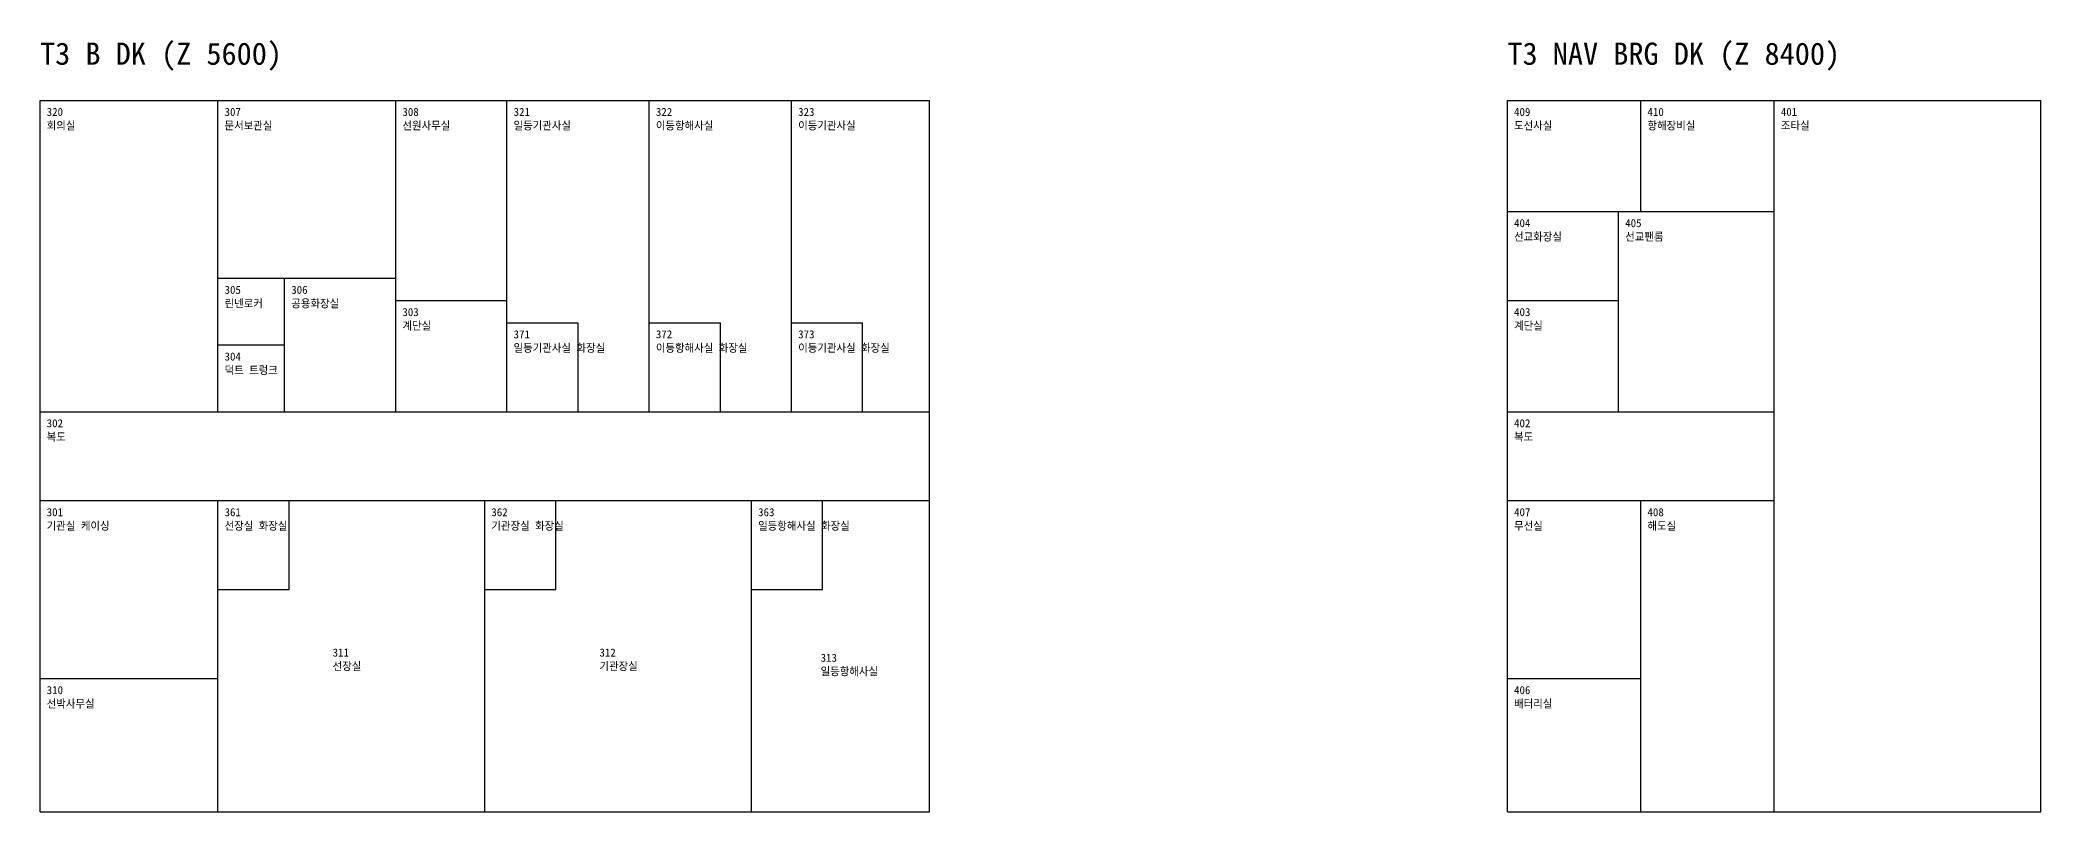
# Model space of a CAD drawing. Header units: millimetres. Extents: x 0 to 95000, y 0 to 17356.
# Drawn here: x 50000 to 95000, y 0 to 17356 of the extents above; entities that cross this region are included whole.
import ezdxf

# ---------------------------------------------------------------- set-up
doc = ezdxf.new("R2010")
doc.units = ezdxf.units.MM
for name, color, linetype in [('DECK_OUTLINE', 7, 'CONTINUOUS'), ('ROOM', 3, 'CONTINUOUS'), ('ROOM_NAME', 5, 'CONTINUOUS'), ('ROOM_NO', 1, 'CONTINUOUS'), ('TITLE', 2, 'CONTINUOUS')]:
    doc.layers.add(name, color=color, linetype=linetype)

msp = doc.modelspace()

# ---------------------------------------------------------------- linework, layer by layer
at = {"layer": 'DECK_OUTLINE'}
for p, q in [((50000, 16000), (70000, 16000)), ((50000, 0), (50000, 16000)), ((70000, 0), (70000, 16000)), ((83000, 16000), (95000, 16000)), ((83000, 0), (83000, 16000)), ((95000, 0), (95000, 16000)), ((50000, 0), (70000, 0)), ((83000, 0), (95000, 0))]:
    msp.add_line(p, q, dxfattribs=at)
at = {"layer": 'ROOM'}
for p, q in [((54000, 9000), (54000, 16000)), ((58000, 9000), (58000, 16000)), ((60500, 9000), (60500, 16000)), ((63700, 9000), (63700, 16000)), ((66900, 9000), (66900, 16000)), ((86000, 13500), (86000, 16000)), ((89000, 0), (89000, 16000)), ((83000, 13500), (89000, 13500)), ((85500, 9000), (85500, 13500)), ((54000, 12000), (58000, 12000)), ((55500, 9000), (55500, 12000)), ((58000, 11500), (60500, 11500)), ((83000, 11500), (85500, 11500)), ((60500, 11000), (62100, 11000)), ((62100, 9000), (62100, 11000)), ((63700, 11000), (65300, 11000)), ((65300, 9000), (65300, 11000)), ((66900, 11000), (68500, 11000)), ((68500, 9000), (68500, 11000)), ((54000, 10500), (55500, 10500)), ((50000, 9000), (70000, 9000)), ((83000, 9000), (89000, 9000)), ((50000, 7000), (70000, 7000)), ((54000, 0), (54000, 7000)), ((55600, 5000), (55600, 7000)), ((60000, 0), (60000, 7000)), ((61600, 5000), (61600, 7000)), ((66000, 0), (66000, 7000)), ((67600, 5000), (67600, 7000)), ((83000, 7000), (89000, 7000)), ((86000, 0), (86000, 7000)), ((54000, 5000), (55600, 5000)), ((60000, 5000), (61600, 5000)), ((66000, 5000), (67600, 5000)), ((50000, 3000), (54000, 3000)), ((83000, 3000), (86000, 3000))]:
    msp.add_line(p, q, dxfattribs=at)

# ---------------------------------------------------------------- texts
at = {"layer": 'ROOM_NAME'}
for s, p in [('회의실', (50150, 15344)), ('문서보관실', (54150, 15344)), ('선원사무실', (58150, 15344)), ('일등기관사실', (60650, 15344)), ('이등항해사실', (63850, 15344)), ('이등기관사실', (67050, 15344)), ('도선사실', (83150, 15344)), ('항해장비실', (86150, 15344)), ('조타실', (89150, 15344)), ('선교화장실', (83150, 12844)), ('선교팬룸', (85650, 12844)), ('린넨로커', (54150, 11344)), ('공용화장실', (55650, 11344)), ('계단실', (58150, 10844)), ('계단실', (83150, 10844)), ('일등기관사실 화장실', (60650, 10344)), ('이등항해사실 화장실', (63850, 10344)), ('이등기관사실 화장실', (67050, 10344)), ('덕트 트렁크', (54150, 9844)), ('복도', (50150, 8344)), ('복도', (83150, 8344)), ('기관실 케이싱', (50150, 6344)), ('선장실 화장실', (54150, 6344)), ('기관장실 화장실', (60150, 6344)), ('일등항해사실 화장실', (66150, 6344)), ('무선실', (83150, 6344)), ('해도실', (86150, 6344)), ('선장실', (56581, 3188)), ('기관장실', (62581, 3188)), ('일등항해사실', (67555, 3071)), ('선박사무실', (50150, 2344)), ('배터리실', (83150, 2344))]:
    msp.add_text(s, height=180, dxfattribs=at).set_placement(p)
at = {"layer": 'ROOM_NO'}
for s, p in [('320', (50150, 15650)), ('307', (54150, 15650)), ('308', (58150, 15650)), ('321', (60650, 15650)), ('322', (63850, 15650)), ('323', (67050, 15650)), ('409', (83150, 15650)), ('410', (86150, 15650)), ('401', (89150, 15650)), ('404', (83150, 13150)), ('405', (85650, 13150)), ('305', (54150, 11650)), ('306', (55650, 11650)), ('303', (58150, 11150)), ('403', (83150, 11150)), ('371', (60650, 10650)), ('372', (63850, 10650)), ('373', (67050, 10650)), ('304', (54150, 10150)), ('302', (50150, 8650)), ('402', (83150, 8650)), ('301', (50150, 6650)), ('361', (54150, 6650)), ('362', (60150, 6650)), ('363', (66150, 6650)), ('407', (83150, 6650)), ('408', (86150, 6650)), ('311', (56581, 3494)), ('312', (62581, 3494)), ('313', (67555, 3377)), ('310', (50150, 2650)), ('406', (83150, 2650))]:
    msp.add_text(s, height=180, dxfattribs=at).set_placement(p)
at = {"layer": 'TITLE'}
for s, p in [('T3 B DK (Z 5600)', (50000, 16800)), ('T3 NAV BRG DK (Z 8400)', (83000, 16800))]:
    msp.add_text(s, height=500, dxfattribs=at).set_placement(p)

doc.saveas('drawing.dxf')
